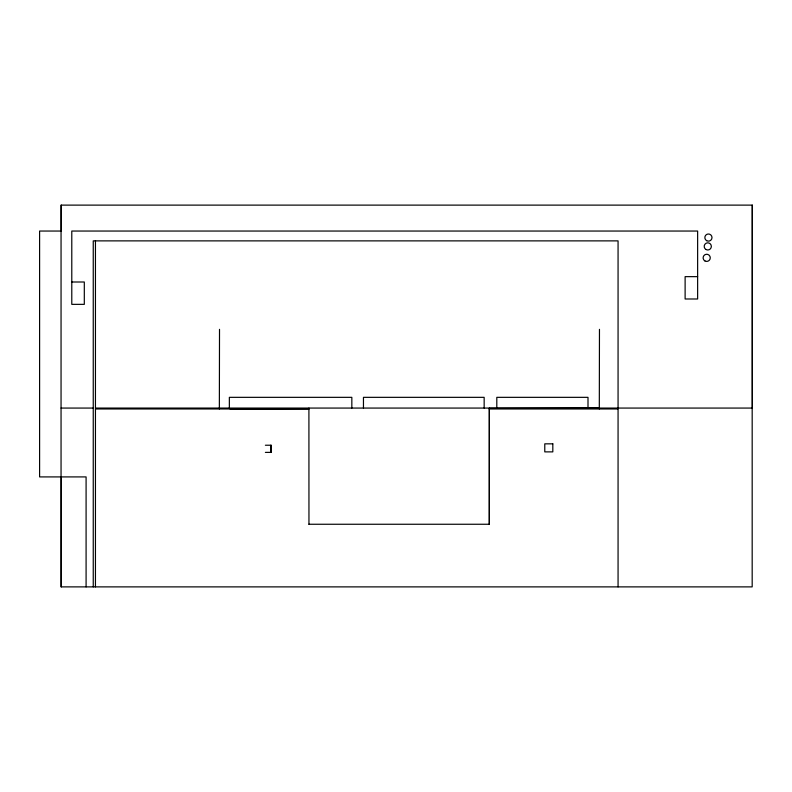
<?xml version="1.0" encoding="UTF-8"?>
<svg xmlns="http://www.w3.org/2000/svg" width="792" height="792" viewBox="0 0 792 792"><rect width="100%" height="100%" fill="white"/><g stroke="black" fill="none" stroke-linecap="round" stroke-linejoin="round"><path stroke-width="1.19" d="M219.354 408.969L219.513 329.343M599.306 408.969L599.465 329.343M230.026 408.969L309.068 408.771M489.387 408.335L599.306 408.068M61.053 231.046L39.6 231.046L39.6 476.913L86.09 476.913L86.09 586.882M697.633 276.646L685.12 276.646L685.12 298.99L697.633 298.99L697.633 231.046L71.785 231.046L71.785 304.356L84.308 304.356L84.308 282.002L71.785 282.002M61.053 408.068L93.248 408.068M95.941 408.068L617.621 408.068M618.067 408.068L752.4 408.068L752.4 205.118L61.053 205.118L61.053 586.882L752.182 586.882L752.182 205.118M95.594 408.969L308.959 408.969M489.258 408.969L617.8 408.969M265.389 445.233L271.359 445.233L271.359 452.38L265.389 452.38M308.91 524.254L489.337 524.254L489.337 408.068L489.298 524.254M618.067 586.882L618.067 240.877L93.248 240.877L93.248 586.882M588.001 408.068L588.001 397.337L496.802 397.337L496.802 408.068M484.159 408.068L484.159 397.337L363.459 397.337L363.459 408.068M351.836 408.068L351.836 397.337L229.353 397.337L229.353 408.068M308.91 408.068L308.959 524.254M270.765 445.233L270.765 452.38M95.446 240.6L95.446 586.882M61.281 205.118L61.281 231.056M61.281 476.913L61.281 586.882M552.816 443.837L544.777 443.837L544.777 451.876L552.816 451.876L552.816 443.837M704.91 260.934A3.574 3.574 0 0 0 710.276 257.836A3.574 3.574 0 0 0 704.91 254.737A3.574 3.574 0 0 0 704.91 260.934M705.989 249.5A3.574 3.574 0 0 0 711.355 246.401A3.574 3.574 0 0 0 705.989 243.302A3.574 3.574 0 0 0 705.989 249.5M706.632 240.669A3.574 3.574 0 0 0 711.998 237.57A3.574 3.574 0 0 0 706.632 234.472A3.574 3.574 0 0 0 706.632 240.669"/></g></svg>
